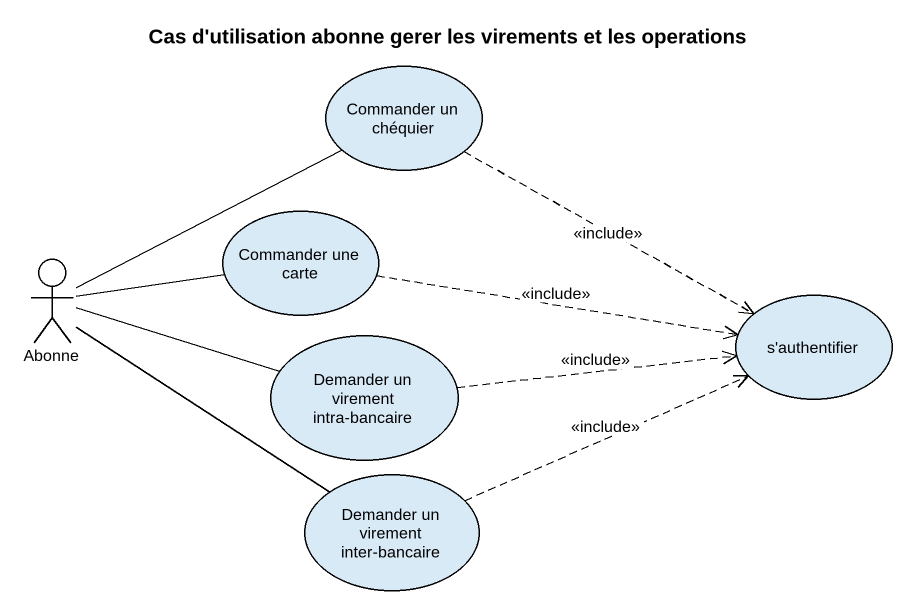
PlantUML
@startuml
title Cas d'utilisation abonne gerer les virements et les operations
usecase "Commander un chéquier" as Commander_un_chéquier
actor Abonne
usecase "Commander une carte" as Commander_une_carte
usecase "s'authentifier" as s_authentifier
usecase "Demander un virement intra-bancaire" as Demander_un_virement_intra
usecase "Demander un virement inter-bancaire" as Demander_un_virement_inter
Commander_un_chéquier .right.> s_authentifier : <<include>>
Abonne -right- Commander_un_chéquier
Abonne -right- Commander_une_carte
Abonne -right- Demander_un_virement_intra
Abonne -- Demander_un_virement_inter
Commander_une_carte .right.> s_authentifier : <<include>>
Demander_un_virement_intra .right.> s_authentifier : <<include>>
Demander_un_virement_inter .right.> s_authentifier : <<include>>
@enduml
